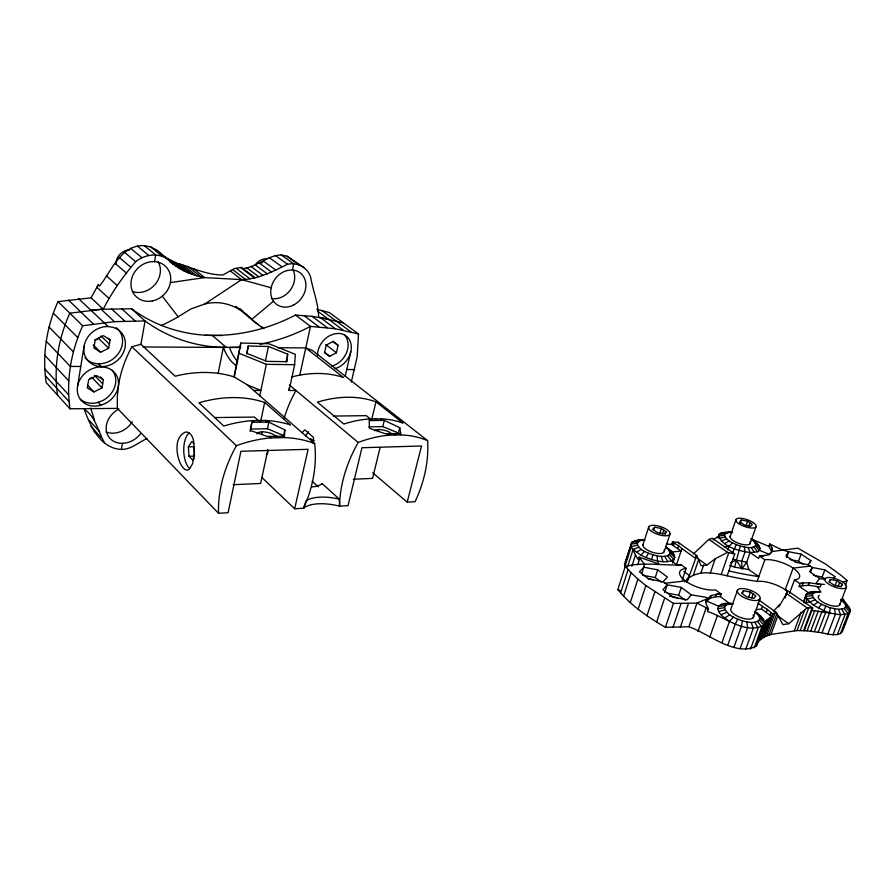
<?xml version="1.0" encoding="UTF-8"?>
<svg xmlns="http://www.w3.org/2000/svg" width="895" height="895" viewBox="0 0 895 895"><rect width="100%" height="100%" fill="white"/><g stroke="black" fill="none" stroke-linecap="round" stroke-linejoin="round"><path stroke-width="1.34" d="M278.009 347.741L305.754 347.92L312.489 350.504L427.597 440.62A127.146 95.72 -46.7 0 1 417.685 495.875L415.123 501.681L407.191 502.151L421.545 445.99L361.96 447.735L348.054 505.641L339.541 506.145A33.853 14.029 12.8 0 0 303.584 508.259L294.668 508.785L308.104 449.312L240.912 451.281L228.113 512.712L218.514 513.271L117.39 408.4L69.967 408.78C65.984 380.599 70.929 351.59 82.698 325.78L114.392 321.652L145.068 320.969A177.299 154.857 -60.3 0 0 219.163 347.226L240.542 347.517M724.626 532.178L732.289 532.301L721.348 532.849L719.267 534.181L718.54 536.06C723.686 547.516 738.699 550.738 750.066 552.573L758.647 558.469L759.508 556.052L768.369 554.922L772.217 551.499L772.262 548.232L769.7 544.003L768.861 546.375L771.4 550.604L771.378 552.797M316.74 309.267L329.315 312.568L358.526 334.003L357.139 356.937L351.254 382.165M311.919 486.981A32.667 12.731 12.1 0 0 321.439 484.217L322.211 483.658L339.317 499.13L339.541 506.145L339.798 500.227A118.688 84.577 -51.1 0 1 358.213 442.454A121.06 86.524 -46.9 0 1 389.236 435.16L401.038 434.892A121.06 86.524 -46.9 0 1 427.597 440.62M284.834 429.902L284.52 436.111L267.37 436.491L250.667 430.562L251.808 422.395L253.777 422.194L268.824 422.138L284.834 429.902L283.603 435.529L267.415 428.739L250.421 429.052L250.097 431.457M284.051 418.524A112.143 84.421 -50.7 0 1 295.976 390.466L289.063 390.466L294.668 364.701L295.328 354.319L268.78 343.702L240.844 343.042L233.998 376.862M289.063 390.466L289.253 387.736M287.698 354.174L287.105 361.658L266.699 361.356L247.065 353.424L248.239 346.018L268.455 346.466L287.698 354.174L286.02 361.949M69.967 408.78L46.182 382.601C42.076 355.181 46.618 326.843 58.007 301.626L91.089 297.834L103.249 309.178C111.931 292.038 123.286 276.163 135.66 261.664C144.699 254.381 158.326 252.424 168.115 259.36C177.613 269.518 191.194 275.056 204.664 277.595L241.616 279.62C258.263 279.285 273.132 271.308 287.563 264.271C297.285 261.966 307.936 267.639 310.699 277.394C313.015 290.752 318.463 303.528 318.62 317.289L343.333 322.849M720.632 593.62L711.212 595.499L706.435 599.672L705.54 602.29L710.306 598.117L715.508 596.764L720.285 596.607L721.18 594.023L715.597 589.939A22.252 8.558 19.2 0 1 685.481 581A22.252 8.558 19.2 0 1 686.096 568.426L681.296 564.924C662.613 565.696 643.964 561.87 625.269 566.356L617.818 589.648C630.863 605.356 647.857 617.203 665.432 627.305L688.881 626.746C708.337 633.28 735.343 657.176 756.398 646.033C757.774 639.354 765.091 636.233 770.987 634.443L796.975 630.572L807.133 630.807L822.046 632.765L829.643 612.762L830.202 607.783C823.601 605.322 815.356 602.592 812.414 595.567L812.727 593.9L814.148 592.691L819.809 591.919C815.356 591.573 809.818 590.588 806.395 594.179L803.643 601.597M706.435 599.672L705.976 603.666L708.437 608.868L707.52 611.52C724.984 616.879 745.378 635.126 763.994 625.124L765.695 621.164L771.725 616.498L761.5 608.947L756.376 609.674M830.202 607.783L838.436 609.316L844.097 608.466L845.439 607.202L845.663 605.49L844.746 603.454L840.841 599.728M322.111 484.229L322.211 483.658M77.507 386.573L84.063 346.231M95.273 339.608L93.897 347.954L100.62 352.25L108.664 348.244L110.063 339.955L108.194 338.153M722.12 642.286L729.57 621.175C724.793 618.132 718.819 614.72 717.812 608.622L718.629 606.217C722.522 602.581 728.373 603.152 733.262 603.756L726.908 604.617L725.174 605.937L724.581 607.739C726.774 615.357 735.645 618.311 742.347 620.85L741.474 626.164L733.934 647.298M101.381 366.905L98.685 363.806M103.35 379.76L96.716 375.631L88.672 379.681L87.318 387.848L93.997 391.932L101.974 387.882L103.35 379.76L100.587 376.94M253.688 390.444L260.859 390.444L247.3 384.872L234.266 376.963L240.844 343.042M729.089 532.301L725.084 533.812L724.558 535.221C726.796 541.654 734.571 543.836 740.344 546.062L734.56 567.117L748.779 569.578L758.826 576.593A151.501 51.787 18.5 0 1 728.843 570.965M104.536 442.723C97.879 431.39 96.045 417.182 84.197 409.082C90.227 426.143 100.52 448.641 121.373 449.413L122.447 443.338M154.544 261.653L155.73 254.952L144.263 245.633C120.702 244.704 111.808 270.648 99.602 285.975L98.249 284.744L91.089 297.834M234.266 376.963L229.836 375.643A120.411 95.083 -40 0 0 179.168 375.251L175.174 376.236L140.94 344.295L145.068 320.969L131.543 308.775L101.169 309.29L69.832 313.194C58.253 338.69 53.521 367.353 57.571 395.131M218.223 373.125L223.336 347.316A54.036 26.414 -89.1 0 0 235.743 365.182M246.64 353.849L248.239 346.018M250.421 429.052L251.808 422.395M265.468 360.685L268.455 346.466M259.729 395.814L266.352 364.321L294.668 364.701M292.385 270.044L293.705 263.79L281.276 254.952C267.303 255.276 256.988 267.146 242.959 268.534M260.68 421.31L264.674 402.459L263.947 402.202A123.946 95.698 -40.9 0 0 199.887 402.537L198.992 402.828L223.784 426.065L224.679 425.774A127.157 96.134 -41.6 0 1 252.066 420.639L265.244 420.449A127.157 96.134 -41.6 0 1 289.644 424.689L290.383 424.946L264.674 402.459M261.72 434.109L262.201 431.837M267.415 428.739L268.824 422.138M267.851 449.928L260.635 483.457L233.136 484.71M299.769 375.206L310.475 326.406L295.563 315.062A195.904 173.294 -63.1 0 1 212.249 335.412A174.503 153.951 -60.7 0 1 131.543 308.775M336.419 352.764L338.109 345.347L333.052 341.487L326.261 345.067L324.594 352.529L329.684 356.355L336.419 352.764L325.724 344.553M666.35 543.959L671.653 544.462L681.084 551.074L672.167 551.958L665.69 547.024C669.415 549.541 674.192 552.327 674.718 557.238L673.778 559.33C667.301 563.76 658.742 561.221 651.705 559.61L652.802 554.822C647.018 552.539 638.605 550.201 637.139 543.276L639.813 540.692L644.937 540.121L638.169 539.965L631.959 542.135L624.486 564.13L624.855 566.669L631.255 546.632L630.863 544.149L637.139 543.276M345.146 376.292L350.829 351.713M785.105 598.005L787.477 590.622L812.738 608.007L804.258 630.639M371.716 419.52L375.967 401.855L375.329 401.609A116.059 86.356 -46.2 0 0 318.228 401.911L317.434 402.179L343.814 424.051L344.62 423.771A118.912 86.491 -46.6 0 1 369.12 418.961L380.822 418.793A118.912 86.491 -46.6 0 1 402.347 422.809L402.996 423.055L375.967 401.855M378.16 431.658L378.674 429.51M368.93 426.859L382.769 426.602L384.291 420.37L369.176 420.605L369.422 428.28L385.6 433.851L400.815 433.516L399.752 427.687L384.291 420.37M380.095 447.589L372.555 478.377L353.324 479.25M399.752 427.687L398.432 432.99L382.769 426.602M742.347 620.85C747.694 622.036 754.63 624.207 759.217 620.112L759.721 618.266L759.016 616.073L755.268 612.057M305.687 501.647L305.889 500.987M757.148 543.5L751.028 538.824L757.148 543.5L760.168 548.445L759.587 550.391L757.617 551.79L750.066 552.573L746.687 562.161L742.033 568.896L736.205 560.18L732.927 559.028M740.344 546.062C745.099 547.091 751.006 549.116 755.358 545.961L755.805 544.518L753.556 540.826M305.273 502.968L303.584 508.259L306.179 502.106A136.644 107.199 -40.5 0 0 314.66 443.607L247.3 384.872M625.605 562.049L631.959 542.135L637.945 541.766M627.496 566.994L633.123 549.407L638.873 547.214M620.649 592.859L628.133 569.5L625.269 566.356M631.825 566.356L635.484 554.978L631.255 546.632L637.453 545.133M623.591 596.182L631.132 572.755L628.133 569.5M642.901 544.988L648.595 527.323M657.78 563.604L639.153 557.149L638.325 559.711L635.484 554.978M637.777 564.633L639.835 558.267L639.153 557.149M630.27 602.648L637.9 579.099L631.132 572.755M653.842 529.84L654.704 527.2L661.405 528.486L666.07 531.809L665.209 534.46M641.76 573.706L644.523 564.331L639.835 558.267M659.693 533.756L661.405 528.486M662.501 533.923L663.732 530.153M638.124 609.226L645.854 585.565L637.9 579.099M661.606 582.388L655.196 577.566L657.735 569.835L643.852 567.251L639.399 571.849L649.02 579.132L663.117 581.728L667.245 584.827L681.308 587.411L691.287 594.851L706.177 597.334L707.766 598.509L696.981 603.096L673.465 603.398L645.854 585.565M664.291 551.376L670.098 533.722M646.973 615.76L654.816 592.009M671.653 544.462L672.469 542.001L678.164 542.28L696.702 555.538L701.076 565.685L706.849 565.047L715.217 558.782L727.501 552.36L734.761 553.983L727.165 575.798C714.725 573.102 699.532 569.802 688.602 578.181L686.577 582.388M672.246 544.652L673.107 542.046M673.42 545.558L674.237 543.086M672.537 563.089L673.778 559.33L669.348 554.654L670.064 553.099L668.162 549.15M673.062 562.239L674.718 557.238L670.064 553.099M677.784 548.255L678.6 545.782L672.469 542.001M664.627 592.669L667.245 584.827L662.926 589.66L672.883 597.2L687.181 599.807L691.287 594.851M656.639 622.103L664.582 598.263M676.564 564.633L681.912 548.59L678.6 545.782M665.432 627.305L673.465 603.398M682.27 579.815L686.096 568.426M685.301 600.221L678.678 595.231L681.308 587.411M687.662 580.463L696.702 555.538M673.018 627.328L681.073 603.499M693.435 574.926L698.29 560.583M680.368 627.182L688.445 603.431M700.852 573.169L703.604 565.103M717.969 537.962L719.267 534.181L725.084 533.812M688.881 626.746L696.981 603.096L708.437 608.868M710.339 572.979L715.217 558.782M730.018 536.843L735.802 520.084M697.977 631.512L706.155 607.806M710.306 598.117L711.212 595.499M727.747 549.899L728.989 546.308L732.434 542.885M707.374 610.121L707.99 608.354M721.28 574.355L728.832 552.528M740.031 523.743L741.328 519.984L747.605 521.214L752.292 524.336L750.715 526.26L744.405 525.029L739.706 521.875L741.328 519.984M715.508 596.764L716.414 594.157L721.18 594.023M732.412 553.457L736.249 544.641M745.859 526.215L747.605 521.214M709.824 637.095L717.186 616.006M748.6 526.629L749.943 522.769M750.032 543.824L755.917 527.054A10.729 3.658 19.1 0 0 743.163 518.585A10.729 3.658 19.1 0 0 738.946 523.776A10.729 3.658 19.1 0 0 755.917 527.054M737.603 589.939L731.092 608.41A12.049 4.744 20.2 0 0 742.279 618.087A12.049 4.744 20.2 0 0 753.12 614.999M742.526 593.351L743.443 590.745L750.491 592.054L755.783 595.824L754.015 598.319L746.911 597.01L741.631 593.217L743.443 590.745M727.814 645.082L735.31 623.96L737.737 619.195M748.645 597.245L750.491 592.054M769.286 546.789L770.125 544.417M734.806 577.443A151.3 52.145 18.5 0 0 757.092 581.358L764.845 559.711L760.023 556.41M751.722 597.882L753.131 593.933M771.4 550.604L772.262 548.232M740.042 648.763L747.616 627.641L746.945 621.958M753.232 617.617L759.877 599.124A12.105 4.62 20 0 0 745.49 588.899A12.105 4.62 20 0 0 740.791 595.656A12.105 4.62 20 0 0 759.877 599.124M745.703 649.367L753.299 628.29L751.196 622.45M761.5 608.947L762.428 606.362L757.942 603.14M750.525 649.099L758.132 628.066L754.821 622.282M766.355 611.979L767.295 609.394L762.428 606.362M786.593 557.652L788.741 551.734L801.126 554.117L810.836 560.572L809.953 562.944M754.172 647.958L761.779 626.981L757.55 621.488M757.069 643.483L764.632 622.64C763.603 617.751 759.284 614.552 755.346 611.923M756.398 646.033L763.994 625.124L759.217 620.112M758.154 641.95L765.695 621.164M759.441 640.529L766.981 619.787M760.951 639.209L768.481 618.512M770.17 615.178L771.11 612.594M762.652 638.012L770.17 617.36M764.218 637.106L772.676 613.903L776.222 612.381L782.946 624.609L788.73 623.714L807.089 607.862L812.738 608.007M764.554 636.916L773.011 613.713M766.646 635.931L775.092 612.784M778.851 606.888L786.929 593.016M768.917 635.07L776.759 613.601M777.822 615.771L770.987 634.443L768.212 634.454M785.665 595.611L787.477 590.622M802.837 564.085L798.53 561.199L801.126 554.117M789.502 593.43L794.447 579.971A21.323 7.663 20.1 0 0 793.272 568.224A21.323 7.663 20.1 0 0 764.845 559.711M799.134 586.281L800.04 583.808L803.274 582.936L809.348 582.779L821.118 584.547L820.2 586.997L808.431 585.24L799.134 586.281L808.297 592.568L814.148 592.691M802.367 585.397L803.274 582.936L799.492 583.428L794.447 579.971M810.523 572.274L812.302 567.486L808.163 564.723L795.599 562.317L785.888 555.795L788.741 551.734L782.017 549.843L769.7 544.003M808.431 585.24L809.348 582.779M803.654 602.615L806.395 594.179L812.727 593.9M794.324 630.706L801.17 612.303M805.634 602.838L807.021 599.102L805.959 596.406L812.414 595.567M796.975 630.572L804.84 609.473M800.242 630.528L808.722 607.862M825.481 579.266L822.158 577.04L824.843 569.88L812.302 567.486L809.606 571.737L819.63 578.483L824.72 579.445M803.632 630.606L812.112 607.962M807.133 630.807L814.674 610.726L840.651 614.787L848.191 613.623L849.97 611.923L850.25 609.629L842.441 598.073M810.725 631.12L818.287 611.061M829.396 582.13L830.381 579.512L836.948 580.754L842.24 584.278L841.3 586.74M833.95 578.931L834.856 576.537L824.843 569.88M814.416 631.557L821.99 611.52M834.968 585.979L836.948 580.754M818.198 632.105L825.783 612.079M838.168 586.247L839.588 582.511M845.216 585.621L847.14 580.564L841.501 575.686L825.884 564.253L797.825 548.176L772.217 551.499M822.046 632.765L827.774 634.152L835.404 614.16L834.509 608.835M839.689 604.863L846.368 587.344A11.545 4.061 20.8 0 0 832.003 577.812A11.545 4.061 20.8 0 0 828.613 584.043A11.545 4.061 20.8 0 0 846.368 587.344M827.774 634.152L833.01 634.745L840.651 614.787L838.436 609.316M833.01 634.745L837.362 634.521L845.014 614.608L841.703 609.182M837.362 634.521L840.539 633.492L848.191 613.623L844.097 608.466M842.642 629.364L845.025 623.2M846.927 618.266L850.25 609.629L845.663 605.49M696.12 555.918L695.202 558.133L681.912 548.59M813.242 597.591L807.021 599.102L813.365 605.154L823.78 610.692L825.816 606.239M842.24 584.278L840.953 586.583L834.341 585.33L829.061 581.784L830.381 579.512M833.592 578.707L834.856 576.537M633.123 549.407L640.753 555.09L645.989 557.585L648.528 553.311M194.439 458.218L193.029 460.377L188.979 456.282L188.397 446.862L191.866 441.448L193.902 443.472M808.163 564.723L810.836 560.572M266.285 454.906L267.75 452.825L267.583 450.207M305.575 435.854L308.551 431.748M312.545 442.577L314.055 440.541M819.63 578.483L816.274 582.981L817.862 584.055L824.463 584.401M302.208 432.755L304.759 429.801L313.485 437.364L313.407 443.327M734.761 553.983L712.386 538.275L708.918 539.394L693.457 553.871M663.117 581.728L667.379 577.029L657.735 569.835M818.22 608.085L821.655 604.304M773.526 611.218L779.735 604.449M729.57 621.175L733.441 617.125M261.642 263.119L263.533 261.15L275.817 270.122M666.07 531.809L664.023 533.867L657.266 532.581L652.6 529.225L654.704 527.2M840.539 633.492L842.34 631.725L849.97 611.923L845.439 607.202M640.753 555.09L644.601 551.443M251.685 319.448L273.501 301.167M191.619 274.116L178.508 263.589C193.074 268.153 207.36 275.011 222.9 275L234.087 268.701L241.46 267.404L255.075 277.663M816.945 586.505L817.683 586.605M161.279 325.523A226.267 216.601 -55.3 0 0 176.091 318.016L191.049 308.898L204.787 303.998L241.616 279.62L271.151 287.765M813.365 605.154L818.019 602.111M724.659 618.031L729.761 614.775M652.802 554.822C658.082 556.03 664.47 557.932 669.348 554.654M724.626 543.69L729.168 540.927M636.367 552.293L641.312 549.362M713.08 540.032L718.54 536.06L724.558 535.221M89.634 378.607L91.894 377.466L101.974 387.882M94.971 339.91L103.395 335.614L110.063 339.955M730.499 562.832L736.205 560.18L746.687 562.161L748.779 569.578M147.015 438.651C138.412 442.275 131.308 449.558 121.373 449.413M815.144 599.818L809.55 602.089L804.739 602.771M720.911 614.731L726.941 612.314M721.303 540.983L726.662 538.902M843.269 582.063L847.14 580.564M117.39 408.4L117.301 396.44L118.722 383.944A113.094 92.711 -45.1 0 1 131.867 346.757L140.94 344.295M291.501 377.052L295.014 376.135A112.893 86.099 -45.7 0 1 340.324 376.482L343.356 377.444L305.754 347.92M718.584 611.52L725.174 609.92M719.222 538.376L725.084 536.955M677.09 565.371L681.296 564.924M170.43 282.585L204.664 277.595L193.935 269.059M786.235 589.637L785.217 589.771L793.115 568.124L810.221 566.099M717.812 608.622L724.581 607.739M665.175 583.271L685.324 580.889M724.189 546.778L728.989 546.308M204.787 303.998C223.179 299.254 240.923 307.399 253.184 320.712A198.466 162.543 -64.3 0 0 263.868 328.722M90.809 310.207L103.249 309.178M131.867 346.757L236.414 445.676A129.585 96.391 -42.1 0 1 271.118 437.89L284.431 437.577A129.585 96.391 -42.1 0 1 314.66 443.607M725.174 605.937L718.629 606.217L706.871 601.127M188.979 456.282L194.495 456.114L193.913 446.717L188.397 446.862M214.632 417.573L254.448 417.07L258.487 420.695M333.332 416.074L366.279 415.66L370.53 419.073M759.508 556.052L763.815 555.996M721.348 532.849L726.639 532.816M634.454 540.714L639.813 540.692M143.234 346.958L226.379 347.45L212.249 335.412M205.268 335.323L221.915 335.524M80.774 366.502L70.302 366.391L46.182 341.163M346.712 369.512L354.744 369.601M720.967 604.461L726.908 604.617M638.169 539.965L642.599 540.132M358.526 334.003L335.323 328.756L310.475 326.406A199.048 174.368 -62.5 0 1 259.942 344.262M295.563 315.062L312.187 316.382L328.129 318.989M811.799 610.535L814.674 610.726M811.53 591.673L816.564 592.02M724.659 603.476L729.671 603.879M706.569 601.384L707.307 601.451M732.211 603.644L729.436 603.308L720.285 596.607M815.848 591.539L819.697 592.02M728.888 532.178L732.591 532.682M108.15 326.541L113.352 327.391L117.939 329.539A21.849 18.873 -37.4 0 1 115.041 362.285A21.849 18.873 -37.4 0 1 84.13 352.82A21.849 18.873 -37.4 0 1 108.15 326.541L78.771 298.785M667.189 593.139L678.678 595.231M642.599 575.239L655.196 577.566M813.398 575.373L822.158 577.04M789.871 559.543L798.53 561.199M144.263 245.633L150.819 246.986L156.58 250.041L168.115 259.36M734.817 577.476L727.165 575.798M281.276 254.952L286.982 256.194L304.389 267.851M339.317 499.13L337.426 498.694A33.909 13.906 12.8 0 0 306.705 500.394M823.78 610.692L829.643 612.762M645.989 557.585L651.705 559.61M729.582 565.327L734.56 567.117M617.818 589.648L620.336 590.622M156.58 250.041L164.803 257.122L179.951 264.741M751.867 539.249L768.861 546.375M769.89 554.553L759.587 550.391L755.358 545.961M239.066 353.268L266.352 364.321M751.621 539.562L753.78 540.837M665.6 547.091L668.867 549.127M754.474 611.442L757.394 613.276M708.918 539.394L727.501 552.36M786.414 593.441L807.089 607.862M757.17 613.679L761.197 616.51M286.982 256.194L299.445 265.021M758.803 599.93L776.222 612.381M275.179 255.399L287.563 264.271M696.892 557.909L706.849 565.047M776.938 615.268L788.73 623.714M269.126 257.503L281.466 266.43M677.795 565.517L671.395 560.829L667.536 555.761M683.836 571.502L689.329 575.53A166.727 64.395 16.3 0 1 684.753 581.974M259.382 263.108L271.632 272.125M321.853 310.464L350.985 331.933M840.763 599.616L846.379 603.935L842.777 601.227M255.153 264.853L267.37 273.904M317.412 311.046L343.255 330.188M320.242 317.524L335.323 328.756M250.88 266.374L263.052 275.447M312.187 316.382L327.201 327.637M246.539 267.661L258.689 276.779M240.677 267.594L254.281 277.864M303.953 315.555L318.922 326.854M332.739 341.275L338.109 345.347M236.28 268.41L249.839 278.703M232.801 269.708L245.387 279.318M230.653 271.207L241.616 279.62M324.359 352.216L329.684 356.355M759.016 616.073L763.67 619.698M669.661 551.219L674.159 554.732M380.822 418.793L382.646 420.236M399.148 433.393L401.038 434.892M188.677 267.09L200.939 276.868M239.636 308.473L242.713 310.934M235.799 306.325L247.098 315.353M183.475 265.244L196.609 275.761M375.027 418.692L376.851 420.147M393.319 433.337L395.198 434.836M755.19 542.762L759.34 546.095M179.246 263.88L192.358 274.396M176.55 263.421L188.196 272.785M369.12 418.961L370.922 420.415M387.367 433.65L389.236 435.16M172.522 261.553L184.146 270.928M844.746 603.454L849.019 606.899M168.596 259.46L180.197 268.824M164.803 257.122L167.958 259.673M170.061 261.374L176.382 266.475M169.547 261.351L172.701 263.902M150.819 246.986L162.331 256.306M94.165 431.368L96.951 433.616M137.36 246.069L148.76 255.433M130.569 248.307L141.902 257.726M289.443 385.007L358.213 442.454M767.295 609.394L772.676 613.903M124.394 252.189L135.66 261.664M372.734 472.784L407.191 502.151M119.259 257.436L130.457 266.99M115.533 263.689L126.676 273.333M310.632 438.617L312.803 440.508M106.225 275.694L117.245 285.494M759.721 618.266L764.632 622.64M265.244 420.449L266.967 421.992M282.641 435.988L284.431 437.577M258.711 420.348L260.434 421.892M276.063 435.932L277.842 437.532M755.805 544.518L760.168 548.445M252.066 420.639L253.777 422.194M269.35 436.279L271.118 437.89M312.165 481.208L318.34 486.824M121.552 308.574L134.977 320.824M96.694 287.172L108.944 298.359M111.427 308.741L124.752 321.048M101.169 309.29L114.392 321.652M261.899 477.516L294.668 508.785M68.434 300.015L93.348 324.024M100.945 335.949L109.369 344.105M108.664 348.244L98.394 338.232A8.961 7.809 -36.5 0 1 96.772 339.899M58.007 301.626L82.698 325.78M93.203 344.911L100.62 352.25M53.331 313.138L77.82 337.605M49.057 327.011L73.356 351.869M94.389 375.341L102.668 383.821M87.62 385.253L93.997 391.932M98.159 402.291L100.878 405.155M44.75 355.248L68.725 380.822M44.784 368.93L68.646 394.807M89.355 420.527L99.714 431.804M45.466 375.878L69.295 401.9M90.943 426.389L101.292 437.722M753.858 547.002L757.617 551.79M162.275 296.189L178.206 316.841M678.164 542.28L679.305 543.88M817.381 586.807L820.983 592.188M751.42 547.55L754.362 552.539M664.772 556.366L667.704 561.657M659.022 564.242L657.501 561.02L657.143 555.885M748.198 547.572L750.066 552.573M661.226 556.41L662.96 561.724M90.663 408.008L94.568 420.292M98.249 284.744L98.405 285.796M744.416 547.069L745.009 551.913L741.642 561.512L742.033 568.896M218.514 513.271L218.492 507.017A126.251 94.568 -47.2 0 1 236.414 445.676M757.114 581.392A21.189 7.921 20.3 0 1 787.813 591.808M749.943 541.755A10.673 3.759 19.3 0 1 740.288 543.88A10.673 3.759 19.3 0 1 730.354 535.926M839.834 603.756A11.49 4.173 21 0 1 826.98 604.237A11.49 4.173 21 0 1 819.339 595.421M669.538 596.394A7.619 3.077 19.1 0 1 678.321 598.52M647.622 578.573A7.473 2.976 18.6 0 1 653.048 579.882M664.045 550.156A11.188 4.229 18.3 0 1 653.093 552.483A11.188 4.229 18.3 0 1 643.415 544.003M334.875 368.617A19.298 15.293 -52.1 0 0 351.243 349.307A19.298 15.293 -52.1 0 0 338.623 333.41L334.215 333.891L329.808 335.591A19.298 15.293 -52.1 0 0 317.512 355.707M111.987 370.06A21.659 18.37 -35.8 0 1 102.623 400.613L97.443 402.571A21.659 18.37 -35.8 0 1 80.36 399.293M116.137 327.615A21.771 18.84 -37.3 0 1 115.544 356.848A21.771 18.84 -37.3 0 1 85.114 357.787M344.06 334.54A19.242 15.293 -52 0 1 346.689 352.317A19.242 15.293 -52 0 1 331.709 366.144M240.811 346.902A199.048 174.368 -62.5 0 1 233.595 347.327L229.444 347.45A53.868 26.514 -89.1 0 0 237.801 361.748M257.022 434.019A9.823 3.625 11.8 0 1 265.781 432.084A9.823 3.625 11.8 0 1 276.052 436.771M189.113 467.984A18.985 8.793 88.2 0 1 183.732 449.961A18.985 8.793 88.2 0 1 189.069 433.09M374.692 430.741A9.163 3.256 13.7 0 1 381.919 429.745A9.163 3.256 13.7 0 1 390.947 433.158M263.063 327.771A197.873 162.42 -64.4 0 1 260.859 326.306M258.666 324.807A197.873 162.42 -64.4 0 1 244.1 312.959M255.78 264.182A12.474 10.539 -53.4 0 1 266.576 258.856M293.157 270.077A19.455 16.278 -53.4 0 1 290.092 290.372A19.455 16.278 -53.4 0 1 271.364 298.483M140.448 433.874A20.63 17.016 -37.4 0 1 109.705 438.125A20.63 17.016 -37.4 0 1 118.901 409.049M158.247 261.855A20.854 18.504 -44.2 0 1 154.936 284.621A20.854 18.504 -44.2 0 1 132.516 291.58M115.891 264.07A13.358 11.959 -43.6 0 1 129.73 249.918M132.281 421.746A20.395 16.949 -36.9 0 1 105.968 431.949M194.461 451.885L192.638 463.532L189.561 469.081L187.67 470.065A18.907 7.473 79.9 0 1 179.615 461.809C176.047 452.445 174.536 437.051 185.343 432.117A18.907 9.677 -82.8 0 1 193.51 440.161L194.461 451.885M105.353 403.466L100.162 405.424A21.726 18.392 -36 0 1 78.357 383.194A21.726 18.392 -36 0 1 112.188 370.407A21.726 18.392 -36 0 1 105.353 403.466M651.459 531.272A11.243 4.117 18.2 0 0 669.628 534.707A11.243 4.117 18.2 0 0 656.941 525.689A11.243 4.117 18.2 0 0 651.459 531.272M293.314 305.139A19.668 16.323 -53.4 0 0 300.407 273.053A19.668 16.323 -53.4 0 0 271.207 287.496A19.668 16.323 -53.4 0 0 293.314 305.139M152.34 300.944A21.1 18.582 -44.7 0 0 167.298 268.31A21.1 18.582 -44.7 0 0 132.93 275.179A21.1 18.582 -44.7 0 0 152.34 300.944"/></g></svg>
